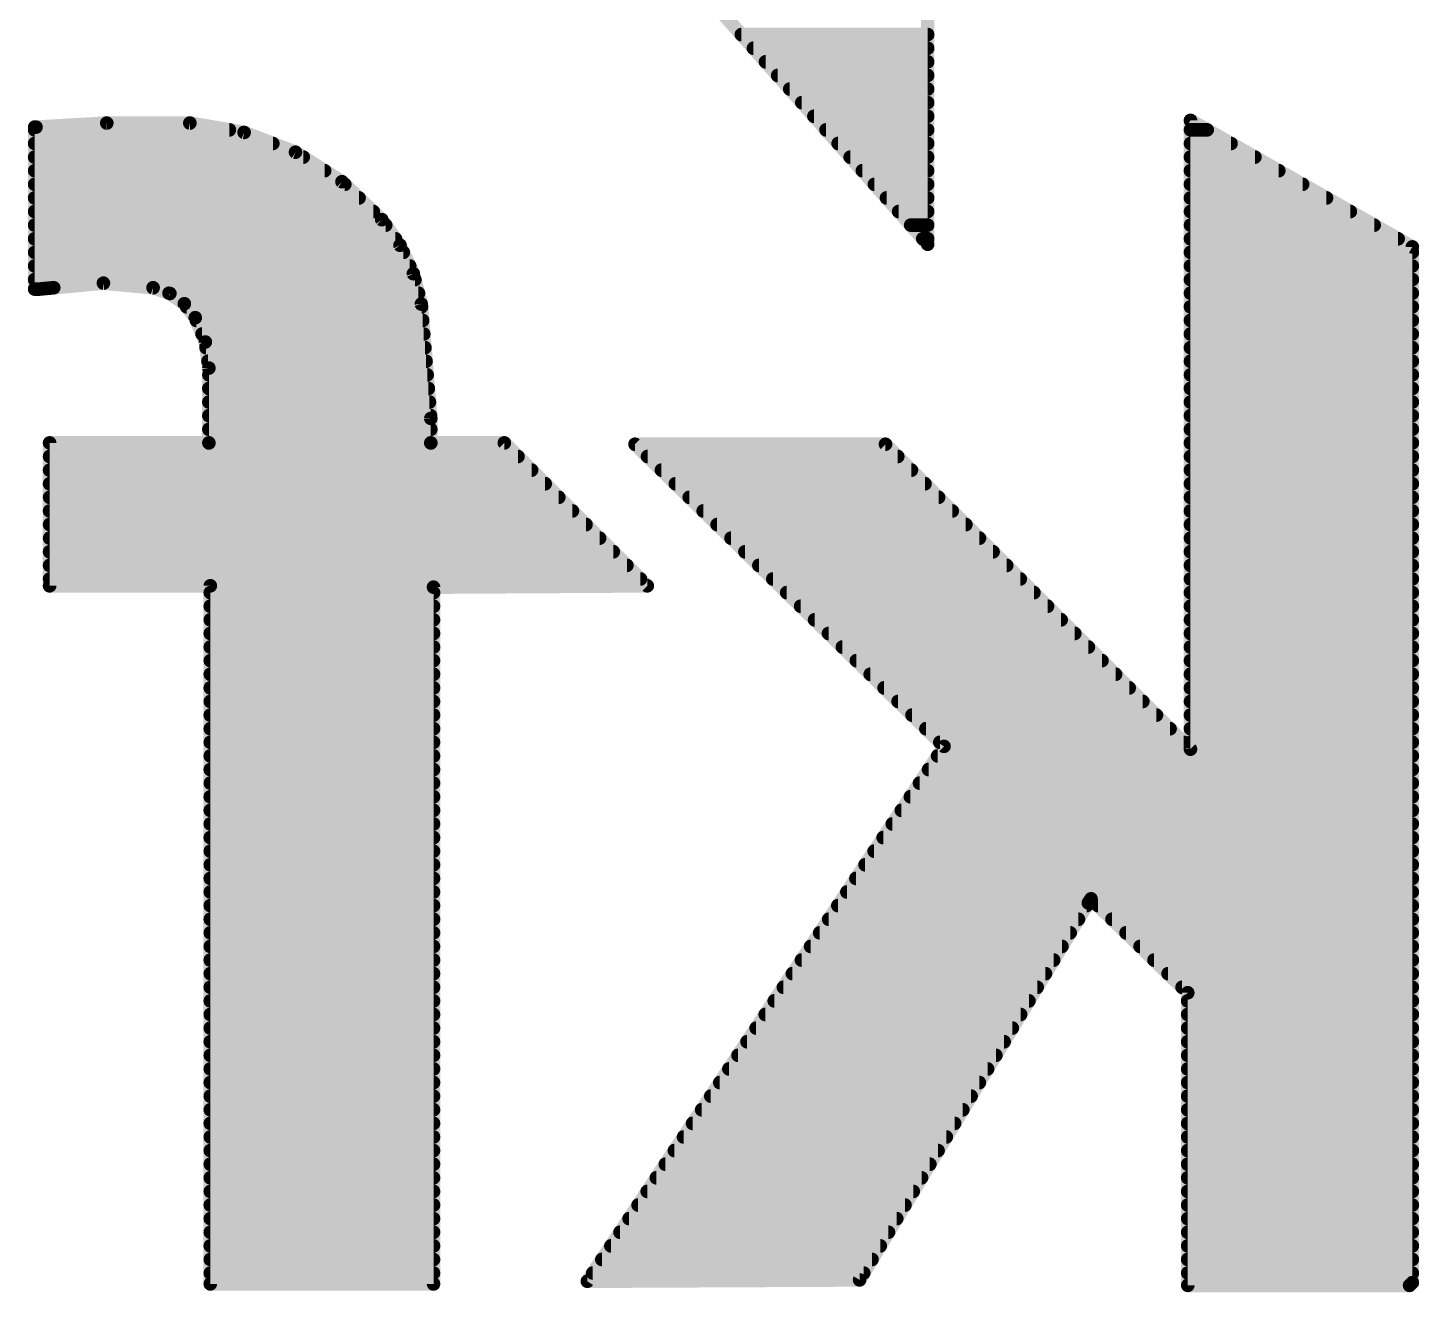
# Model space of a CAD drawing. Extents: x -2.6 to 78.8, y -16.5 to 68.7.
# Drawn here: x 38.354 to 40.95, y 23.917 to 26.276 of the extents above; entities that cross this region are included whole.
import ezdxf

# ---------------------------------------------------------------- set-up
doc = ezdxf.new("R2010")
doc.units = 0
doc.layers.add('22', color=40, linetype='CONTINUOUS')

msp = doc.modelspace()

# ---------------------------------------------------------------- linework, layer by layer
at = {"layer": '22', "const_width": 0.0254}
for points in [[(40.0329, 27.3888), (40.0329, 25.8724)], [(40.0329, 25.8724), (39.5453, 26.4211)], [(39.6853, 26.2636), (40.0329, 26.2636)], [(39.7078, 26.2382), (40.0329, 26.2382)], [(39.7304, 26.2128), (40.0329, 26.2128)], [(39.753, 26.1874), (40.0329, 26.1874)], [(39.7756, 26.162), (40.0329, 26.162)], [(39.7981, 26.1366), (40.0329, 26.1366)], [(39.8207, 26.1112), (40.0329, 26.1112)], [(40.9372, 25.8674), (40.5232, 26.1036)], [(40.5232, 26.1036), (40.5232, 24.9301)], [(38.3692, 26.0909), (38.3667, 26.0909)], [(38.3667, 26.0909), (38.3667, 25.7886)], [(38.3667, 26.0858), (38.73, 26.0858)], [(38.5013, 26.0985), (38.3692, 26.0909)], [(38.6563, 26.0985), (38.5013, 26.0985)], [(38.7575, 26.0811), (38.6563, 26.0985)], [(38.8534, 26.0441), (38.7575, 26.0811)], [(39.8433, 26.0858), (40.0329, 26.0858)], [(40.5232, 26.0858), (40.5544, 26.0858)], [(38.3667, 26.0604), (38.8111, 26.0604)], [(39.8658, 26.0604), (40.0329, 26.0604)], [(40.5232, 26.0604), (40.5989, 26.0604)], [(38.3667, 26.035), (38.8678, 26.035)], [(38.9401, 25.9891), (38.8534, 26.0441)], [(39.8884, 26.035), (40.0329, 26.035)], [(40.5232, 26.035), (40.6434, 26.035)], [(38.3667, 26.0096), (38.9078, 26.0096)], [(39.911, 26.0096), (40.0329, 26.0096)], [(40.5232, 26.0096), (40.688, 26.0096)], [(38.3667, 25.9842), (38.9453, 25.9842)], [(39.0144, 25.9182), (38.9401, 25.9891)], [(39.9336, 25.9842), (40.0329, 25.9842)], [(40.5232, 25.9842), (40.7325, 25.9842)], [(38.3667, 25.9588), (38.9719, 25.9588)], [(39.9561, 25.9588), (40.0329, 25.9588)], [(40.5232, 25.9588), (40.777, 25.9588)], [(38.3667, 25.9334), (38.9985, 25.9334)], [(39.9787, 25.9334), (40.0329, 25.9334)], [(40.5232, 25.9334), (40.8215, 25.9334)], [(38.3667, 25.908), (39.0217, 25.908)], [(39.0484, 25.8705), (39.0144, 25.9182)], [(40.0013, 25.908), (40.0329, 25.908)], [(40.5232, 25.908), (40.866, 25.908)], [(38.3667, 25.8826), (39.0398, 25.8826)], [(39.0733, 25.8174), (39.0484, 25.8705)], [(40.0238, 25.8826), (40.0329, 25.8826)], [(40.5232, 25.8826), (40.9106, 25.8826)], [(38.3667, 25.8572), (39.0546, 25.8572)], [(40.5232, 25.8572), (40.9372, 25.8572)], [(40.9372, 23.9344), (40.9372, 25.8674)], [(38.3667, 25.8318), (39.0665, 25.8318)], [(40.5232, 25.8318), (40.9372, 25.8318)], [(38.3667, 25.8064), (39.0761, 25.8064)], [(38.4023, 25.7912), (38.495, 25.7998)], [(38.495, 25.7998), (38.5877, 25.7912)], [(39.0881, 25.7607), (39.0733, 25.8174)], [(40.5232, 25.8064), (40.9372, 25.8064)], [(38.3667, 25.7886), (38.3743, 25.7886)], [(38.3743, 25.7886), (38.4023, 25.7912)], [(38.5877, 25.7912), (38.619, 25.7805)], [(38.6175, 25.781), (39.0828, 25.781)], [(38.619, 25.7805), (38.646, 25.7613)], [(40.5232, 25.781), (40.9372, 25.781)], [(38.646, 25.7613), (38.6664, 25.7353)], [(38.6505, 25.7556), (39.0885, 25.7556)], [(39.1058, 25.5473), (39.0881, 25.7607)], [(40.5232, 25.7556), (40.9372, 25.7556)], [(38.6664, 25.7353), (38.6852, 25.6899)], [(38.6685, 25.7302), (39.0906, 25.7302)], [(40.5232, 25.7302), (40.9372, 25.7302)], [(38.679, 25.7048), (39.0927, 25.7048)], [(38.6852, 25.6899), (38.6918, 25.6413)], [(40.5232, 25.7048), (40.9372, 25.7048)], [(38.6866, 25.6794), (39.0948, 25.6794)], [(40.5232, 25.6794), (40.9372, 25.6794)], [(38.6901, 25.654), (39.0969, 25.654)], [(38.6918, 25.6413), (38.6918, 25.5016)], [(40.5232, 25.654), (40.9372, 25.654)], [(38.6918, 25.6286), (39.0991, 25.6286)], [(40.5232, 25.6286), (40.9372, 25.6286)], [(38.6918, 25.6032), (39.1012, 25.6032)], [(40.5232, 25.6032), (40.9372, 25.6032)], [(38.6918, 25.5778), (39.1033, 25.5778)], [(40.5232, 25.5778), (40.9372, 25.5778)], [(38.6918, 25.5524), (39.1054, 25.5524)], [(39.1058, 25.5016), (39.1058, 25.5473)], [(40.5232, 25.5524), (40.9372, 25.5524)], [(38.6918, 25.527), (39.1058, 25.527)], [(40.5232, 25.527), (40.9372, 25.527)], [(38.6918, 25.5016), (38.3946, 25.5016)], [(38.3946, 25.5016), (38.3946, 25.2349)], [(38.6918, 25.5016), (39.1058, 25.5016)], [(39.243, 25.5016), (39.1058, 25.5016)], [(39.5097, 25.2349), (39.243, 25.5016)], [(39.9542, 25.4991), (39.4868, 25.4991)], [(39.4868, 25.4991), (40.0634, 24.9352)], [(40.5232, 24.9301), (39.9542, 25.4991)], [(40.5232, 25.5016), (40.9372, 25.5016)], [(38.3946, 25.4762), (39.2684, 25.4762)], [(39.5102, 25.4762), (39.9771, 25.4762)], [(40.5232, 25.4762), (40.9372, 25.4762)], [(38.3946, 25.4508), (39.2938, 25.4508)], [(39.5362, 25.4508), (40.0025, 25.4508)], [(40.5232, 25.4508), (40.9372, 25.4508)], [(38.3946, 25.4254), (39.3192, 25.4254)], [(39.5622, 25.4254), (40.0279, 25.4254)], [(40.5232, 25.4254), (40.9372, 25.4254)], [(38.3946, 25.4), (39.3446, 25.4)], [(39.5881, 25.4), (40.0533, 25.4)], [(40.5232, 25.4), (40.9372, 25.4)], [(38.3946, 25.3746), (39.37, 25.3746)], [(39.6141, 25.3746), (40.0787, 25.3746)], [(40.5232, 25.3746), (40.9372, 25.3746)], [(38.3946, 25.3492), (39.3954, 25.3492)], [(39.6401, 25.3492), (40.1041, 25.3492)], [(40.5232, 25.3492), (40.9372, 25.3492)], [(38.3946, 25.3238), (39.4208, 25.3238)], [(38.3946, 25.2984), (39.4462, 25.2984)], [(39.666, 25.3238), (40.1295, 25.3238)], [(39.692, 25.2984), (40.1549, 25.2984)], [(40.5232, 25.3238), (40.9372, 25.3238)], [(40.5232, 25.2984), (40.9372, 25.2984)], [(38.3946, 25.273), (39.4716, 25.273)], [(39.718, 25.273), (40.1803, 25.273)], [(40.5232, 25.273), (40.9372, 25.273)], [(38.3946, 25.2476), (39.497, 25.2476)], [(39.744, 25.2476), (40.2057, 25.2476)], [(40.5232, 25.2476), (40.9372, 25.2476)], [(38.3946, 25.2349), (38.6944, 25.2349)], [(38.6944, 25.2349), (38.6944, 23.9319)], [(38.6944, 25.2222), (39.1109, 25.2222)], [(39.1109, 25.2324), (39.5097, 25.2349)], [(39.1109, 23.9319), (39.1109, 25.2324)], [(39.7699, 25.2222), (40.2311, 25.2222)], [(40.5232, 25.2222), (40.9372, 25.2222)], [(38.6944, 25.1968), (39.1109, 25.1968)], [(39.7959, 25.1968), (40.2565, 25.1968)], [(40.5232, 25.1968), (40.9372, 25.1968)], [(38.6944, 25.1714), (39.1109, 25.1714)], [(39.8219, 25.1714), (40.2819, 25.1714)], [(40.5232, 25.1714), (40.9372, 25.1714)], [(38.6944, 25.146), (39.1109, 25.146)], [(39.8479, 25.146), (40.3073, 25.146)], [(40.5232, 25.146), (40.9372, 25.146)], [(38.6944, 25.1206), (39.1109, 25.1206)], [(39.8738, 25.1206), (40.3327, 25.1206)], [(40.5232, 25.1206), (40.9372, 25.1206)], [(38.6944, 25.0952), (39.1109, 25.0952)], [(39.8998, 25.0952), (40.3581, 25.0952)], [(40.5232, 25.0952), (40.9372, 25.0952)], [(38.6944, 25.0698), (39.1109, 25.0698)], [(39.9258, 25.0698), (40.3835, 25.0698)], [(40.5232, 25.0698), (40.9372, 25.0698)], [(38.6944, 25.0444), (39.1109, 25.0444)], [(39.9517, 25.0444), (40.4089, 25.0444)], [(40.5232, 25.0444), (40.9372, 25.0444)], [(38.6944, 25.019), (39.1109, 25.019)], [(39.9777, 25.019), (40.4343, 25.019)], [(40.5232, 25.019), (40.9372, 25.019)], [(38.6944, 24.9936), (39.1109, 24.9936)], [(40.0037, 24.9936), (40.4597, 24.9936)], [(40.5232, 24.9936), (40.9372, 24.9936)], [(38.6944, 24.9682), (39.1109, 24.9682)], [(40.0297, 24.9682), (40.4851, 24.9682)], [(40.5232, 24.9682), (40.9372, 24.9682)], [(38.6944, 24.9428), (39.1109, 24.9428)], [(40.0634, 24.9352), (39.3979, 23.937)], [(40.0556, 24.9428), (40.5105, 24.9428)], [(40.5232, 24.9428), (40.9372, 24.9428)], [(38.6944, 24.9174), (39.1109, 24.9174)], [(40.0515, 24.9174), (40.9372, 24.9174)], [(38.6944, 24.892), (39.1109, 24.892)], [(40.0346, 24.892), (40.9372, 24.892)], [(38.6944, 24.8666), (39.1109, 24.8666)], [(40.0177, 24.8666), (40.9372, 24.8666)], [(38.6944, 24.8412), (39.1109, 24.8412)], [(40.0007, 24.8412), (40.9372, 24.8412)], [(38.6944, 24.8158), (39.1109, 24.8158)], [(39.9838, 24.8158), (40.9372, 24.8158)], [(38.6944, 24.7904), (39.1109, 24.7904)], [(39.9669, 24.7904), (40.9372, 24.7904)], [(38.6944, 24.765), (39.1109, 24.765)], [(39.9499, 24.765), (40.9372, 24.765)], [(38.6944, 24.7396), (39.1109, 24.7396)], [(39.933, 24.7396), (40.9372, 24.7396)], [(38.6944, 24.7142), (39.1109, 24.7142)], [(39.9161, 24.7142), (40.9372, 24.7142)], [(38.6944, 24.6888), (39.1109, 24.6888)], [(39.8991, 24.6888), (40.9372, 24.6888)], [(38.6944, 24.6634), (39.1109, 24.6634)], [(39.8822, 24.6634), (40.9372, 24.6634)], [(40.3327, 24.6431), (40.3377, 24.6507)], [(40.3377, 24.6507), (40.5181, 24.4754)], [(38.6944, 24.638), (39.1109, 24.638)], [(39.8653, 24.638), (40.3296, 24.638)], [(39.9059, 23.9395), (40.3327, 24.6431)], [(40.3508, 24.638), (40.9372, 24.638)], [(38.6944, 24.6126), (39.1109, 24.6126)], [(39.8483, 24.6126), (40.3142, 24.6126)], [(40.3769, 24.6126), (40.9372, 24.6126)], [(38.6944, 24.5872), (39.1109, 24.5872)], [(39.8314, 24.5872), (40.2988, 24.5872)], [(40.403, 24.5872), (40.9372, 24.5872)], [(38.6944, 24.5618), (39.1109, 24.5618)], [(39.8145, 24.5618), (40.2834, 24.5618)], [(40.4292, 24.5618), (40.9372, 24.5618)], [(38.6944, 24.5364), (39.1109, 24.5364)], [(39.7975, 24.5364), (40.268, 24.5364)], [(40.4553, 24.5364), (40.9372, 24.5364)], [(38.6944, 24.511), (39.1109, 24.511)], [(39.7806, 24.511), (40.2526, 24.511)], [(40.4815, 24.511), (40.9372, 24.511)], [(38.6944, 24.4856), (39.1109, 24.4856)], [(39.7637, 24.4856), (40.2372, 24.4856)], [(40.5076, 24.4856), (40.9372, 24.4856)], [(40.5181, 24.4754), (40.5181, 23.9293)], [(38.6944, 24.4602), (39.1109, 24.4602)], [(39.7467, 24.4602), (40.2218, 24.4602)], [(40.5181, 24.4602), (40.9372, 24.4602)], [(38.6944, 24.4348), (39.1109, 24.4348)], [(39.7298, 24.4348), (40.2063, 24.4348)], [(40.5181, 24.4348), (40.9372, 24.4348)], [(38.6944, 24.4094), (39.1109, 24.4094)], [(39.7129, 24.4094), (40.1909, 24.4094)], [(40.5181, 24.4094), (40.9372, 24.4094)], [(38.6944, 24.384), (39.1109, 24.384)], [(39.6959, 24.384), (40.1755, 24.384)], [(40.5181, 24.384), (40.9372, 24.384)], [(38.6944, 24.3586), (39.1109, 24.3586)], [(39.679, 24.3586), (40.1601, 24.3586)], [(40.5181, 24.3586), (40.9372, 24.3586)], [(38.6944, 24.3332), (39.1109, 24.3332)], [(39.662, 24.3332), (40.1447, 24.3332)], [(40.5181, 24.3332), (40.9372, 24.3332)], [(38.6944, 24.3078), (39.1109, 24.3078)], [(39.6451, 24.3078), (40.1293, 24.3078)], [(40.5181, 24.3078), (40.9372, 24.3078)], [(38.6944, 24.2824), (39.1109, 24.2824)], [(39.6282, 24.2824), (40.1139, 24.2824)], [(40.5181, 24.2824), (40.9372, 24.2824)], [(38.6944, 24.257), (39.1109, 24.257)], [(39.6112, 24.257), (40.0985, 24.257)], [(40.5181, 24.257), (40.9372, 24.257)], [(38.6944, 24.2316), (39.1109, 24.2316)], [(39.5943, 24.2316), (40.0831, 24.2316)], [(40.5181, 24.2316), (40.9372, 24.2316)], [(38.6944, 24.2062), (39.1109, 24.2062)], [(39.5774, 24.2062), (40.0677, 24.2062)], [(40.5181, 24.2062), (40.9372, 24.2062)], [(38.6944, 24.1808), (39.1109, 24.1808)], [(39.5604, 24.1808), (40.0523, 24.1808)], [(40.5181, 24.1808), (40.9372, 24.1808)], [(38.6944, 24.1554), (39.1109, 24.1554)], [(39.5435, 24.1554), (40.0369, 24.1554)], [(40.5181, 24.1554), (40.9372, 24.1554)], [(38.6944, 24.13), (39.1109, 24.13)], [(38.6944, 24.1046), (39.1109, 24.1046)], [(39.5096, 24.1046), (40.006, 24.1046)], [(39.5266, 24.13), (40.0215, 24.13)], [(40.5181, 24.13), (40.9372, 24.13)], [(40.5181, 24.1046), (40.9372, 24.1046)], [(38.6944, 24.0792), (39.1109, 24.0792)], [(39.4927, 24.0792), (39.9906, 24.0792)], [(40.5181, 24.0792), (40.9372, 24.0792)], [(38.6944, 24.0538), (39.1109, 24.0538)], [(39.4758, 24.0538), (39.9752, 24.0538)], [(40.5181, 24.0538), (40.9372, 24.0538)], [(38.6944, 24.0284), (39.1109, 24.0284)], [(39.4588, 24.0284), (39.9598, 24.0284)], [(40.5181, 24.0284), (40.9372, 24.0284)], [(38.6944, 24.003), (39.1109, 24.003)], [(39.4419, 24.003), (39.9444, 24.003)], [(40.5181, 24.003), (40.9372, 24.003)], [(38.6944, 23.9776), (39.1109, 23.9776)], [(39.425, 23.9776), (39.929, 23.9776)], [(40.5181, 23.9776), (40.9372, 23.9776)], [(38.6944, 23.9522), (39.1109, 23.9522)], [(39.408, 23.9522), (39.9136, 23.9522)], [(40.5181, 23.9522), (40.9372, 23.9522)], [(38.6944, 23.9319), (39.1109, 23.9319)], [(39.3979, 23.937), (39.9059, 23.9395)], [(40.5181, 23.9293), (40.9321, 23.9293)], [(40.9321, 23.9293), (40.9372, 23.9344)]]:
    msp.add_lwpolyline(points, dxfattribs=at)
at = {"layer": '22', "const_width": 0.0127}
for points in [[(39.6853, 26.27, 1), (39.6853, 26.2572)], [(40.0329, 26.2572, 1), (40.0329, 26.27)], [(39.7078, 26.2446, 1), (39.7078, 26.2319)], [(40.0329, 26.2319, 1), (40.0329, 26.2446)], [(39.7304, 26.2192, 1), (39.7304, 26.2065)], [(40.0329, 26.2065, 1), (40.0329, 26.2192)], [(39.753, 26.1938, 1), (39.753, 26.181)], [(40.0329, 26.181, 1), (40.0329, 26.1938)], [(39.7756, 26.1684, 1), (39.7756, 26.1557)], [(40.0329, 26.1557, 1), (40.0329, 26.1684)], [(39.7981, 26.143, 1), (39.7981, 26.1303)], [(40.0329, 26.1303, 1), (40.0329, 26.143)], [(39.8207, 26.1176, 1), (39.8207, 26.1048)], [(40.0329, 26.1048, 1), (40.0329, 26.1176)], [(40.5263, 26.1091, 1), (40.5201, 26.0981)], [(40.5296, 26.1036, 1), (40.5169, 26.1036)], [(38.3667, 26.0973, 1), (38.3667, 26.0846)], [(38.3667, 26.0922, 1), (38.3667, 26.0795)], [(38.373, 26.0909, 1), (38.3604, 26.0909)], [(38.3688, 26.0972, 1), (38.3696, 26.0846)], [(38.3692, 26.0846, 1), (38.3692, 26.0973)], [(38.5013, 26.1049, 1), (38.5013, 26.0922)], [(38.5017, 26.0922, 1), (38.5009, 26.1048)], [(38.6574, 26.1048, 1), (38.6552, 26.0922)], [(38.6563, 26.0922, 1), (38.6563, 26.1049)], [(38.73, 26.0795, 1), (38.73, 26.0922)], [(38.7598, 26.087, 1), (38.7552, 26.0751)], [(38.7564, 26.0748, 1), (38.7586, 26.0873)], [(39.8433, 26.0922, 1), (39.8433, 26.0795)], [(40.0329, 26.0795, 1), (40.0329, 26.0922)], [(40.5232, 26.0922, 1), (40.5232, 26.0795)], [(40.5544, 26.0795, 1), (40.5544, 26.0922)], [(38.3667, 26.0668, 1), (38.3667, 26.0541)], [(38.8111, 26.0541, 1), (38.8111, 26.0668)], [(39.8658, 26.0668, 1), (39.8658, 26.0541)], [(40.0329, 26.0541, 1), (40.0329, 26.0668)], [(40.5232, 26.0668, 1), (40.5232, 26.0541)], [(40.5989, 26.0541, 1), (40.5989, 26.0668)], [(38.3667, 26.0414, 1), (38.3667, 26.0286)], [(38.8568, 26.0495, 1), (38.85, 26.0388)], [(38.8511, 26.0382, 1), (38.8556, 26.0501)], [(38.8678, 26.0286, 1), (38.8678, 26.0414)], [(39.8884, 26.0414, 1), (39.8884, 26.0286)], [(40.0329, 26.0286, 1), (40.0329, 26.0414)], [(40.5232, 26.0414, 1), (40.5232, 26.0286)], [(40.6434, 26.0286, 1), (40.6434, 26.0414)], [(38.3667, 26.016, 1), (38.3667, 26.0033)], [(38.9078, 26.0033, 1), (38.9078, 26.016)], [(39.911, 26.016, 1), (39.911, 26.0033)], [(40.0329, 26.0033, 1), (40.0329, 26.016)], [(40.5232, 26.016, 1), (40.5232, 26.0033)], [(40.688, 26.0033, 1), (40.688, 26.016)], [(38.3667, 25.9906, 1), (38.3667, 25.9779)], [(38.9445, 25.9937, 1), (38.9357, 25.9845)], [(38.9367, 25.9838, 1), (38.9435, 25.9945)], [(38.9453, 25.9779, 1), (38.9453, 25.9906)], [(39.9336, 25.9906, 1), (39.9336, 25.9779)], [(40.0329, 25.9779, 1), (40.0329, 25.9906)], [(40.5232, 25.9906, 1), (40.5232, 25.9779)], [(40.7325, 25.9779, 1), (40.7325, 25.9906)], [(38.3667, 25.9652, 1), (38.3667, 25.9524)], [(38.9719, 25.9524, 1), (38.9719, 25.9652)], [(39.9561, 25.9652, 1), (39.9561, 25.9524)], [(40.0329, 25.9524, 1), (40.0329, 25.9652)], [(40.5232, 25.9652, 1), (40.5232, 25.9524)], [(40.777, 25.9524, 1), (40.777, 25.9652)], [(38.3667, 25.9398, 1), (38.3667, 25.9271)], [(38.9985, 25.9271, 1), (38.9985, 25.9398)], [(39.9787, 25.9398, 1), (39.9787, 25.9271)], [(40.0329, 25.9271, 1), (40.0329, 25.9398)], [(40.5232, 25.9398, 1), (40.5232, 25.9271)], [(40.8215, 25.9271, 1), (40.8215, 25.9398)], [(38.3667, 25.9144, 1), (38.3667, 25.9017)], [(39.0196, 25.9219, 1), (39.0092, 25.9145)], [(39.01, 25.9136, 1), (39.0188, 25.9228)], [(39.0217, 25.9017, 1), (39.0217, 25.9144)], [(40.0013, 25.9144, 1), (40.0013, 25.9017)], [(40.0329, 25.9017, 1), (40.0329, 25.9144)], [(40.5232, 25.9144, 1), (40.5232, 25.9017)], [(40.866, 25.9017, 1), (40.866, 25.9144)], [(38.3667, 25.889, 1), (38.3667, 25.8762)], [(39.0398, 25.8762, 1), (39.0398, 25.889)], [(39.0542, 25.8732, 1), (39.0427, 25.8678)], [(40.0238, 25.889, 1), (40.0238, 25.8762)], [(40.0282, 25.8682, 1), (40.0376, 25.8766)], [(40.0329, 25.8762, 1), (40.0329, 25.889)], [(40.5232, 25.889, 1), (40.5232, 25.8762)], [(40.9106, 25.8762, 1), (40.9106, 25.889)], [(38.3667, 25.8636, 1), (38.3667, 25.8509)], [(39.0432, 25.8668, 1), (39.0536, 25.8742)], [(39.0546, 25.8509, 1), (39.0546, 25.8636)], [(40.0266, 25.8724, 1), (40.0393, 25.8724)], [(40.5232, 25.8636, 1), (40.5232, 25.8509)], [(40.9436, 25.8674, 1), (40.9309, 25.8674)], [(40.9341, 25.8619, 1), (40.9403, 25.8729)], [(40.9372, 25.8509, 1), (40.9372, 25.8636)], [(38.3667, 25.8382, 1), (38.3667, 25.8255)], [(39.0665, 25.8255, 1), (39.0665, 25.8382)], [(40.5232, 25.8382, 1), (40.5232, 25.8255)], [(40.9372, 25.8255, 1), (40.9372, 25.8382)], [(38.3667, 25.8128, 1), (38.3667, 25.8)], [(38.4956, 25.8061, 1), (38.4944, 25.7935)], [(38.4956, 25.7935, 1), (38.4944, 25.8061)], [(39.0794, 25.819, 1), (39.0671, 25.8158)], [(39.0675, 25.8147, 1), (39.079, 25.8201)], [(39.0761, 25.8, 1), (39.0761, 25.8128)], [(40.5232, 25.8128, 1), (40.5232, 25.8)], [(40.9372, 25.8, 1), (40.9372, 25.8128)], [(38.3667, 25.795, 1), (38.3667, 25.7823)], [(38.3604, 25.7886, 1), (38.373, 25.7886)], [(38.3737, 25.7949, 1), (38.3749, 25.7823)], [(38.3743, 25.7823, 1), (38.3743, 25.795)], [(38.4017, 25.7975, 1), (38.4029, 25.7849)], [(38.4029, 25.7849, 1), (38.4017, 25.7975)], [(38.5898, 25.7972, 1), (38.5856, 25.7852)], [(38.5871, 25.7849, 1), (38.5883, 25.7975)], [(38.6175, 25.7874, 1), (38.6175, 25.7747)], [(38.6227, 25.7857, 1), (38.6153, 25.7753)], [(38.617, 25.7745, 1), (38.6211, 25.7865)], [(39.0828, 25.7747, 1), (39.0828, 25.7874)], [(40.5232, 25.7874, 1), (40.5232, 25.7747)], [(40.9372, 25.7747, 1), (40.9372, 25.7874)], [(38.651, 25.7653, 1), (38.641, 25.7574)], [(38.6423, 25.7562, 1), (38.6497, 25.7665)], [(38.6505, 25.762, 1), (38.6505, 25.7492)], [(39.0944, 25.7612, 1), (39.0818, 25.7602)], [(39.082, 25.7591, 1), (39.0942, 25.7623)], [(39.0885, 25.7492, 1), (39.0885, 25.762)], [(40.5232, 25.762, 1), (40.5232, 25.7492)], [(40.9372, 25.7492, 1), (40.9372, 25.762)], [(38.6723, 25.7377, 1), (38.6605, 25.7329)], [(38.6614, 25.7314, 1), (38.6714, 25.7392)], [(38.6685, 25.7366, 1), (38.6685, 25.7238)], [(39.0906, 25.7238, 1), (39.0906, 25.7366)], [(40.5232, 25.7366, 1), (40.5232, 25.7238)], [(40.9372, 25.7238, 1), (40.9372, 25.7366)], [(38.679, 25.7112, 1), (38.679, 25.6985)], [(38.6915, 25.6908, 1), (38.6789, 25.6891)], [(39.0927, 25.6985, 1), (39.0927, 25.7112)], [(40.5232, 25.7112, 1), (40.5232, 25.6985)], [(40.9372, 25.6985, 1), (40.9372, 25.7112)], [(38.6793, 25.6875, 1), (38.691, 25.6924)], [(38.6866, 25.6858, 1), (38.6866, 25.673)], [(39.0948, 25.673, 1), (39.0948, 25.6858)], [(40.5232, 25.6858, 1), (40.5232, 25.673)], [(40.9372, 25.673, 1), (40.9372, 25.6858)], [(38.6901, 25.6604, 1), (38.6901, 25.6476)], [(38.6981, 25.6413, 1), (38.6855, 25.6413)], [(38.6855, 25.6404, 1), (38.6981, 25.6422)], [(39.0969, 25.6476, 1), (39.0969, 25.6604)], [(40.5232, 25.6604, 1), (40.5232, 25.6476)], [(40.9372, 25.6476, 1), (40.9372, 25.6604)], [(38.6918, 25.635, 1), (38.6918, 25.6223)], [(39.0991, 25.6223, 1), (39.0991, 25.635)], [(40.5232, 25.635, 1), (40.5232, 25.6223)], [(40.9372, 25.6223, 1), (40.9372, 25.635)], [(38.6918, 25.6096, 1), (38.6918, 25.5968)], [(39.1012, 25.5968, 1), (39.1012, 25.6096)], [(40.5232, 25.6096, 1), (40.5232, 25.5968)], [(40.9372, 25.5968, 1), (40.9372, 25.6096)], [(38.6918, 25.5842, 1), (38.6918, 25.5714)], [(39.1033, 25.5714, 1), (39.1033, 25.5842)], [(40.5232, 25.5842, 1), (40.5232, 25.5714)], [(40.9372, 25.5714, 1), (40.9372, 25.5842)], [(38.6918, 25.5588, 1), (38.6918, 25.5461)], [(39.1121, 25.5473, 1), (39.0995, 25.5473)], [(39.0995, 25.5468, 1), (39.1121, 25.5478)], [(39.1054, 25.5461, 1), (39.1054, 25.5588)], [(40.5232, 25.5588, 1), (40.5232, 25.5461)], [(40.9372, 25.5461, 1), (40.9372, 25.5588)], [(38.6918, 25.5334, 1), (38.6918, 25.5206)], [(39.1058, 25.5206, 1), (39.1058, 25.5334)], [(40.5232, 25.5334, 1), (40.5232, 25.5206)], [(40.9372, 25.5206, 1), (40.9372, 25.5334)], [(38.3946, 25.508, 1), (38.3946, 25.4952)], [(38.401, 25.5016, 1), (38.3883, 25.5016)], [(38.6918, 25.508, 1), (38.6918, 25.4952)], [(38.6855, 25.5016, 1), (38.6981, 25.5016)], [(38.6918, 25.4952, 1), (38.6918, 25.508)], [(39.1058, 25.508, 1), (39.1058, 25.4952)], [(39.0995, 25.5016, 1), (39.1121, 25.5016)], [(39.1058, 25.4952, 1), (39.1058, 25.508)], [(39.2475, 25.5061, 1), (39.2385, 25.4971)], [(39.243, 25.4952, 1), (39.243, 25.508)], [(39.4868, 25.5055, 1), (39.4868, 25.4928)], [(39.4912, 25.5036, 1), (39.4824, 25.4946)], [(39.9587, 25.5036, 1), (39.9497, 25.4946)], [(39.9542, 25.4928, 1), (39.9542, 25.5055)], [(40.5232, 25.508, 1), (40.5232, 25.4952)], [(40.9372, 25.4952, 1), (40.9372, 25.508)], [(38.3946, 25.4826, 1), (38.3946, 25.4699)], [(39.2684, 25.4699, 1), (39.2684, 25.4826)], [(39.5102, 25.4826, 1), (39.5102, 25.4699)], [(39.9771, 25.4699, 1), (39.9771, 25.4826)], [(40.5232, 25.4826, 1), (40.5232, 25.4699)], [(40.9372, 25.4699, 1), (40.9372, 25.4826)], [(38.3946, 25.4572, 1), (38.3946, 25.4444)], [(39.2938, 25.4444, 1), (39.2938, 25.4572)], [(39.5362, 25.4572, 1), (39.5362, 25.4444)], [(40.0025, 25.4444, 1), (40.0025, 25.4572)], [(40.5232, 25.4572, 1), (40.5232, 25.4444)], [(40.9372, 25.4444, 1), (40.9372, 25.4572)], [(38.3946, 25.4318, 1), (38.3946, 25.419)], [(39.3192, 25.419, 1), (39.3192, 25.4318)], [(39.5622, 25.4318, 1), (39.5622, 25.419)], [(40.0279, 25.419, 1), (40.0279, 25.4318)], [(40.5232, 25.4318, 1), (40.5232, 25.419)], [(40.9372, 25.419, 1), (40.9372, 25.4318)], [(38.3946, 25.4064, 1), (38.3946, 25.3937)], [(39.3446, 25.3937, 1), (39.3446, 25.4064)], [(39.5881, 25.4064, 1), (39.5881, 25.3937)], [(40.0533, 25.3937, 1), (40.0533, 25.4064)], [(40.5232, 25.4064, 1), (40.5232, 25.3937)], [(40.9372, 25.3937, 1), (40.9372, 25.4064)], [(38.3946, 25.381, 1), (38.3946, 25.3682)], [(39.37, 25.3682, 1), (39.37, 25.381)], [(39.6141, 25.381, 1), (39.6141, 25.3682)], [(40.0787, 25.3682, 1), (40.0787, 25.381)], [(40.5232, 25.381, 1), (40.5232, 25.3682)], [(40.9372, 25.3682, 1), (40.9372, 25.381)], [(38.3946, 25.3556, 1), (38.3946, 25.3428)], [(39.3954, 25.3428, 1), (39.3954, 25.3556)], [(39.6401, 25.3556, 1), (39.6401, 25.3428)], [(40.1041, 25.3428, 1), (40.1041, 25.3556)], [(40.5232, 25.3556, 1), (40.5232, 25.3428)], [(40.9372, 25.3428, 1), (40.9372, 25.3556)], [(38.3946, 25.3302, 1), (38.3946, 25.3175)], [(38.3946, 25.3048, 1), (38.3946, 25.292)], [(39.4208, 25.3175, 1), (39.4208, 25.3302)], [(39.4462, 25.292, 1), (39.4462, 25.3048)], [(39.666, 25.3302, 1), (39.666, 25.3175)], [(39.692, 25.3048, 1), (39.692, 25.292)], [(40.1295, 25.3175, 1), (40.1295, 25.3302)], [(40.1549, 25.292, 1), (40.1549, 25.3048)], [(40.5232, 25.3302, 1), (40.5232, 25.3175)], [(40.5232, 25.3048, 1), (40.5232, 25.292)], [(40.9372, 25.3175, 1), (40.9372, 25.3302)], [(40.9372, 25.292, 1), (40.9372, 25.3048)], [(38.3946, 25.2794, 1), (38.3946, 25.2666)], [(39.4716, 25.2666, 1), (39.4716, 25.2794)], [(39.718, 25.2794, 1), (39.718, 25.2666)], [(40.1803, 25.2666, 1), (40.1803, 25.2794)], [(40.5232, 25.2794, 1), (40.5232, 25.2666)], [(40.9372, 25.2666, 1), (40.9372, 25.2794)], [(38.3946, 25.254, 1), (38.3946, 25.2413)], [(39.497, 25.2413, 1), (39.497, 25.254)], [(39.744, 25.254, 1), (39.744, 25.2413)], [(40.2057, 25.2413, 1), (40.2057, 25.254)], [(40.5232, 25.254, 1), (40.5232, 25.2413)], [(40.9372, 25.2413, 1), (40.9372, 25.254)], [(38.3946, 25.2413, 1), (38.3946, 25.2285)], [(38.3883, 25.2349, 1), (38.401, 25.2349)], [(38.6944, 25.2286, 1), (38.6944, 25.2158)], [(38.7007, 25.2349, 1), (38.6881, 25.2349)], [(38.6944, 25.2285, 1), (38.6944, 25.2413)], [(39.1109, 25.2387, 1), (39.1109, 25.2261)], [(39.1172, 25.2324, 1), (39.1046, 25.2324)], [(39.1109, 25.2158, 1), (39.1109, 25.2286)], [(39.5052, 25.2304, 1), (39.5142, 25.2394)], [(39.5097, 25.2286, 1), (39.5097, 25.2412)], [(39.7699, 25.2286, 1), (39.7699, 25.2158)], [(40.2311, 25.2158, 1), (40.2311, 25.2286)], [(40.5232, 25.2286, 1), (40.5232, 25.2158)], [(40.9372, 25.2158, 1), (40.9372, 25.2286)], [(38.6944, 25.2032, 1), (38.6944, 25.1904)], [(39.1109, 25.1904, 1), (39.1109, 25.2032)], [(39.7959, 25.2032, 1), (39.7959, 25.1904)], [(40.2565, 25.1904, 1), (40.2565, 25.2032)], [(40.5232, 25.2032, 1), (40.5232, 25.1904)], [(40.9372, 25.1904, 1), (40.9372, 25.2032)], [(38.6944, 25.1778, 1), (38.6944, 25.1651)], [(39.1109, 25.1651, 1), (39.1109, 25.1778)], [(39.8219, 25.1778, 1), (39.8219, 25.1651)], [(40.2819, 25.1651, 1), (40.2819, 25.1778)], [(40.5232, 25.1778, 1), (40.5232, 25.1651)], [(40.9372, 25.1651, 1), (40.9372, 25.1778)], [(38.6944, 25.1524, 1), (38.6944, 25.1396)], [(39.1109, 25.1396, 1), (39.1109, 25.1524)], [(39.8479, 25.1524, 1), (39.8479, 25.1396)], [(40.3073, 25.1396, 1), (40.3073, 25.1524)], [(40.5232, 25.1524, 1), (40.5232, 25.1396)], [(40.9372, 25.1396, 1), (40.9372, 25.1524)], [(38.6944, 25.127, 1), (38.6944, 25.1142)], [(39.1109, 25.1142, 1), (39.1109, 25.127)], [(39.8738, 25.127, 1), (39.8738, 25.1142)], [(40.3327, 25.1142, 1), (40.3327, 25.127)], [(40.5232, 25.127, 1), (40.5232, 25.1142)], [(40.9372, 25.1142, 1), (40.9372, 25.127)], [(38.6944, 25.1016, 1), (38.6944, 25.0889)], [(39.1109, 25.0889, 1), (39.1109, 25.1016)], [(39.8998, 25.1016, 1), (39.8998, 25.0889)], [(40.3581, 25.0889, 1), (40.3581, 25.1016)], [(40.5232, 25.1016, 1), (40.5232, 25.0889)], [(40.9372, 25.0889, 1), (40.9372, 25.1016)], [(38.6944, 25.0762, 1), (38.6944, 25.0634)], [(39.1109, 25.0634, 1), (39.1109, 25.0762)], [(39.9258, 25.0762, 1), (39.9258, 25.0634)], [(40.3835, 25.0634, 1), (40.3835, 25.0762)], [(40.5232, 25.0762, 1), (40.5232, 25.0634)], [(40.9372, 25.0634, 1), (40.9372, 25.0762)], [(38.6944, 25.0508, 1), (38.6944, 25.038)], [(39.1109, 25.038, 1), (39.1109, 25.0508)], [(39.9517, 25.0508, 1), (39.9517, 25.038)], [(40.4089, 25.038, 1), (40.4089, 25.0508)], [(40.5232, 25.0508, 1), (40.5232, 25.038)], [(40.9372, 25.038, 1), (40.9372, 25.0508)], [(38.6944, 25.0254, 1), (38.6944, 25.0127)], [(39.1109, 25.0127, 1), (39.1109, 25.0254)], [(39.9777, 25.0254, 1), (39.9777, 25.0127)], [(40.4343, 25.0127, 1), (40.4343, 25.0254)], [(40.5232, 25.0254, 1), (40.5232, 25.0127)], [(40.9372, 25.0127, 1), (40.9372, 25.0254)], [(38.6944, 25, 1), (38.6944, 24.9872)], [(39.1109, 24.9872, 1), (39.1109, 25)], [(40.0037, 25, 1), (40.0037, 24.9872)], [(40.4597, 24.9872, 1), (40.4597, 25)], [(40.5232, 25, 1), (40.5232, 24.9872)], [(40.9372, 24.9872, 1), (40.9372, 25)], [(38.6944, 24.9746, 1), (38.6944, 24.9618)], [(39.1109, 24.9618, 1), (39.1109, 24.9746)], [(40.0297, 24.9746, 1), (40.0297, 24.9618)], [(40.4851, 24.9618, 1), (40.4851, 24.9746)], [(40.5232, 24.9746, 1), (40.5232, 24.9618)], [(40.9372, 24.9618, 1), (40.9372, 24.9746)], [(38.6944, 24.9492, 1), (38.6944, 24.9365)], [(39.1109, 24.9365, 1), (39.1109, 24.9492)], [(40.0556, 24.9492, 1), (40.0556, 24.9365)], [(40.0687, 24.9317, 1), (40.0581, 24.9387)], [(40.5105, 24.9365, 1), (40.5105, 24.9492)], [(40.5232, 24.9492, 1), (40.5232, 24.9365)], [(40.9372, 24.9365, 1), (40.9372, 24.9492)], [(38.6944, 24.9238, 1), (38.6944, 24.911)], [(39.1109, 24.911, 1), (39.1109, 24.9238)], [(40.0515, 24.9238, 1), (40.0515, 24.911)], [(40.059, 24.9307, 1), (40.0678, 24.9397)], [(40.5169, 24.9301, 1), (40.5296, 24.9301)], [(40.5187, 24.9256, 1), (40.5277, 24.9346)], [(40.9372, 24.911, 1), (40.9372, 24.9238)], [(38.6944, 24.8984, 1), (38.6944, 24.8856)], [(39.1109, 24.8856, 1), (39.1109, 24.8984)], [(40.0346, 24.8984, 1), (40.0346, 24.8856)], [(40.9372, 24.8856, 1), (40.9372, 24.8984)], [(38.6944, 24.873, 1), (38.6944, 24.8603)], [(39.1109, 24.8603, 1), (39.1109, 24.873)], [(40.0177, 24.873, 1), (40.0177, 24.8603)], [(40.9372, 24.8603, 1), (40.9372, 24.873)], [(38.6944, 24.8476, 1), (38.6944, 24.8348)], [(39.1109, 24.8348, 1), (39.1109, 24.8476)], [(40.0007, 24.8476, 1), (40.0007, 24.8348)], [(40.9372, 24.8348, 1), (40.9372, 24.8476)], [(38.6944, 24.8222, 1), (38.6944, 24.8094)], [(39.1109, 24.8094, 1), (39.1109, 24.8222)], [(39.9838, 24.8222, 1), (39.9838, 24.8094)], [(40.9372, 24.8094, 1), (40.9372, 24.8222)], [(38.6944, 24.7968, 1), (38.6944, 24.7841)], [(39.1109, 24.7841, 1), (39.1109, 24.7968)], [(39.9669, 24.7968, 1), (39.9669, 24.7841)], [(40.9372, 24.7841, 1), (40.9372, 24.7968)], [(38.6944, 24.7714, 1), (38.6944, 24.7586)], [(39.1109, 24.7586, 1), (39.1109, 24.7714)], [(39.9499, 24.7714, 1), (39.9499, 24.7586)], [(40.9372, 24.7586, 1), (40.9372, 24.7714)], [(38.6944, 24.746, 1), (38.6944, 24.7333)], [(39.1109, 24.7333, 1), (39.1109, 24.746)], [(39.933, 24.746, 1), (39.933, 24.7333)], [(40.9372, 24.7333, 1), (40.9372, 24.746)], [(38.6944, 24.7206, 1), (38.6944, 24.7079)], [(39.1109, 24.7079, 1), (39.1109, 24.7206)], [(39.9161, 24.7206, 1), (39.9161, 24.7079)], [(40.9372, 24.7079, 1), (40.9372, 24.7206)], [(38.6944, 24.6952, 1), (38.6944, 24.6824)], [(39.1109, 24.6824, 1), (39.1109, 24.6952)], [(39.8991, 24.6952, 1), (39.8991, 24.6824)], [(40.9372, 24.6824, 1), (40.9372, 24.6952)], [(38.6944, 24.6698, 1), (38.6944, 24.6571)], [(39.1109, 24.6571, 1), (39.1109, 24.6698)], [(39.8822, 24.6698, 1), (39.8822, 24.6571)], [(40.3421, 24.6553, 1), (40.3333, 24.6461)], [(40.343, 24.6472, 1), (40.3324, 24.6542)], [(40.9372, 24.6571, 1), (40.9372, 24.6698)], [(38.6944, 24.6444, 1), (38.6944, 24.6317)], [(39.1109, 24.6317, 1), (39.1109, 24.6444)], [(39.8653, 24.6444, 1), (39.8653, 24.6317)], [(40.3274, 24.6466, 1), (40.338, 24.6396)], [(40.3381, 24.6398, 1), (40.3273, 24.6464)], [(40.3296, 24.6317, 1), (40.3296, 24.6444)], [(40.3508, 24.6444, 1), (40.3508, 24.6317)], [(40.9372, 24.6317, 1), (40.9372, 24.6444)], [(38.6944, 24.619, 1), (38.6944, 24.6062)], [(39.1109, 24.6062, 1), (39.1109, 24.619)], [(39.8483, 24.619, 1), (39.8483, 24.6062)], [(40.3142, 24.6062, 1), (40.3142, 24.619)], [(40.3769, 24.619, 1), (40.3769, 24.6062)], [(40.9372, 24.6062, 1), (40.9372, 24.619)], [(38.6944, 24.5936, 1), (38.6944, 24.5809)], [(39.1109, 24.5809, 1), (39.1109, 24.5936)], [(39.8314, 24.5936, 1), (39.8314, 24.5809)], [(40.2988, 24.5809, 1), (40.2988, 24.5936)], [(40.403, 24.5936, 1), (40.403, 24.5809)], [(40.9372, 24.5809, 1), (40.9372, 24.5936)], [(38.6944, 24.5682, 1), (38.6944, 24.5555)], [(39.1109, 24.5555, 1), (39.1109, 24.5682)], [(39.8145, 24.5682, 1), (39.8145, 24.5555)], [(40.2834, 24.5555, 1), (40.2834, 24.5682)], [(40.4292, 24.5682, 1), (40.4292, 24.5555)], [(40.9372, 24.5555, 1), (40.9372, 24.5682)], [(38.6944, 24.5428, 1), (38.6944, 24.53)], [(39.1109, 24.53, 1), (39.1109, 24.5428)], [(39.7975, 24.5428, 1), (39.7975, 24.53)], [(40.268, 24.53, 1), (40.268, 24.5428)], [(40.4553, 24.5428, 1), (40.4553, 24.53)], [(40.9372, 24.53, 1), (40.9372, 24.5428)], [(38.6944, 24.5174, 1), (38.6944, 24.5047)], [(39.1109, 24.5047, 1), (39.1109, 24.5174)], [(39.7806, 24.5174, 1), (39.7806, 24.5047)], [(40.2526, 24.5047, 1), (40.2526, 24.5174)], [(40.4815, 24.5174, 1), (40.4815, 24.5047)], [(40.9372, 24.5047, 1), (40.9372, 24.5174)], [(38.6944, 24.492, 1), (38.6944, 24.4793)], [(39.1109, 24.4793, 1), (39.1109, 24.492)], [(39.7637, 24.492, 1), (39.7637, 24.4793)], [(40.2372, 24.4793, 1), (40.2372, 24.492)], [(40.5076, 24.492, 1), (40.5076, 24.4793)], [(40.5245, 24.4754, 1), (40.5118, 24.4754)], [(40.5137, 24.4708, 1), (40.5225, 24.48)], [(40.9372, 24.4793, 1), (40.9372, 24.492)], [(38.6944, 24.4666, 1), (38.6944, 24.4538)], [(39.1109, 24.4538, 1), (39.1109, 24.4666)], [(39.7467, 24.4666, 1), (39.7467, 24.4538)], [(40.2218, 24.4538, 1), (40.2218, 24.4666)], [(40.5181, 24.4666, 1), (40.5181, 24.4538)], [(40.9372, 24.4538, 1), (40.9372, 24.4666)], [(38.6944, 24.4412, 1), (38.6944, 24.4285)], [(39.1109, 24.4285, 1), (39.1109, 24.4412)], [(39.7298, 24.4412, 1), (39.7298, 24.4285)], [(40.2063, 24.4285, 1), (40.2063, 24.4412)], [(40.5181, 24.4412, 1), (40.5181, 24.4285)], [(40.9372, 24.4285, 1), (40.9372, 24.4412)], [(38.6944, 24.4158, 1), (38.6944, 24.4031)], [(39.1109, 24.4031, 1), (39.1109, 24.4158)], [(39.7129, 24.4158, 1), (39.7129, 24.4031)], [(40.1909, 24.4031, 1), (40.1909, 24.4158)], [(40.5181, 24.4158, 1), (40.5181, 24.4031)], [(40.9372, 24.4031, 1), (40.9372, 24.4158)], [(38.6944, 24.3904, 1), (38.6944, 24.3776)], [(39.1109, 24.3776, 1), (39.1109, 24.3904)], [(39.6959, 24.3904, 1), (39.6959, 24.3776)], [(40.1755, 24.3776, 1), (40.1755, 24.3904)], [(40.5181, 24.3904, 1), (40.5181, 24.3776)], [(40.9372, 24.3776, 1), (40.9372, 24.3904)], [(38.6944, 24.365, 1), (38.6944, 24.3523)], [(39.1109, 24.3523, 1), (39.1109, 24.365)], [(39.679, 24.365, 1), (39.679, 24.3523)], [(40.1601, 24.3523, 1), (40.1601, 24.365)], [(40.5181, 24.365, 1), (40.5181, 24.3523)], [(40.9372, 24.3523, 1), (40.9372, 24.365)], [(38.6944, 24.3396, 1), (38.6944, 24.3269)], [(39.1109, 24.3269, 1), (39.1109, 24.3396)], [(39.662, 24.3396, 1), (39.662, 24.3269)], [(40.1447, 24.3269, 1), (40.1447, 24.3396)], [(40.5181, 24.3396, 1), (40.5181, 24.3269)], [(40.9372, 24.3269, 1), (40.9372, 24.3396)], [(38.6944, 24.3142, 1), (38.6944, 24.3014)], [(39.1109, 24.3014, 1), (39.1109, 24.3142)], [(39.6451, 24.3142, 1), (39.6451, 24.3014)], [(40.1293, 24.3014, 1), (40.1293, 24.3142)], [(40.5181, 24.3142, 1), (40.5181, 24.3014)], [(40.9372, 24.3014, 1), (40.9372, 24.3142)], [(38.6944, 24.2888, 1), (38.6944, 24.2761)], [(39.1109, 24.2761, 1), (39.1109, 24.2888)], [(39.6282, 24.2888, 1), (39.6282, 24.2761)], [(40.1139, 24.2761, 1), (40.1139, 24.2888)], [(40.5181, 24.2888, 1), (40.5181, 24.2761)], [(40.9372, 24.2761, 1), (40.9372, 24.2888)], [(38.6944, 24.2634, 1), (38.6944, 24.2507)], [(39.1109, 24.2507, 1), (39.1109, 24.2634)], [(39.6112, 24.2634, 1), (39.6112, 24.2507)], [(40.0985, 24.2507, 1), (40.0985, 24.2634)], [(40.5181, 24.2634, 1), (40.5181, 24.2507)], [(40.9372, 24.2507, 1), (40.9372, 24.2634)], [(38.6944, 24.238, 1), (38.6944, 24.2252)], [(39.1109, 24.2252, 1), (39.1109, 24.238)], [(39.5943, 24.238, 1), (39.5943, 24.2252)], [(40.0831, 24.2252, 1), (40.0831, 24.238)], [(40.5181, 24.238, 1), (40.5181, 24.2252)], [(40.9372, 24.2252, 1), (40.9372, 24.238)], [(38.6944, 24.2126, 1), (38.6944, 24.1999)], [(39.1109, 24.1999, 1), (39.1109, 24.2126)], [(39.5774, 24.2126, 1), (39.5774, 24.1999)], [(40.0677, 24.1999, 1), (40.0677, 24.2126)], [(40.5181, 24.2126, 1), (40.5181, 24.1999)], [(40.9372, 24.1999, 1), (40.9372, 24.2126)], [(38.6944, 24.1872, 1), (38.6944, 24.1745)], [(39.1109, 24.1745, 1), (39.1109, 24.1872)], [(39.5604, 24.1872, 1), (39.5604, 24.1745)], [(40.0523, 24.1745, 1), (40.0523, 24.1872)], [(40.5181, 24.1872, 1), (40.5181, 24.1745)], [(40.9372, 24.1745, 1), (40.9372, 24.1872)], [(38.6944, 24.1618, 1), (38.6944, 24.149)], [(39.1109, 24.149, 1), (39.1109, 24.1618)], [(39.5435, 24.1618, 1), (39.5435, 24.149)], [(40.0369, 24.149, 1), (40.0369, 24.1618)], [(40.5181, 24.1618, 1), (40.5181, 24.149)], [(40.9372, 24.149, 1), (40.9372, 24.1618)], [(38.6944, 24.1364, 1), (38.6944, 24.1237)], [(38.6944, 24.111, 1), (38.6944, 24.0983)], [(39.1109, 24.1237, 1), (39.1109, 24.1364)], [(39.1109, 24.0983, 1), (39.1109, 24.111)], [(39.5096, 24.111, 1), (39.5096, 24.0983)], [(39.5266, 24.1364, 1), (39.5266, 24.1237)], [(40.006, 24.0983, 1), (40.006, 24.111)], [(40.0215, 24.1237, 1), (40.0215, 24.1364)], [(40.5181, 24.1364, 1), (40.5181, 24.1237)], [(40.5181, 24.111, 1), (40.5181, 24.0983)], [(40.9372, 24.1237, 1), (40.9372, 24.1364)], [(40.9372, 24.0983, 1), (40.9372, 24.111)], [(38.6944, 24.0856, 1), (38.6944, 24.0728)], [(39.1109, 24.0728, 1), (39.1109, 24.0856)], [(39.4927, 24.0856, 1), (39.4927, 24.0728)], [(39.9906, 24.0728, 1), (39.9906, 24.0856)], [(40.5181, 24.0856, 1), (40.5181, 24.0728)], [(40.9372, 24.0728, 1), (40.9372, 24.0856)], [(38.6944, 24.0602, 1), (38.6944, 24.0475)], [(39.1109, 24.0475, 1), (39.1109, 24.0602)], [(39.4758, 24.0602, 1), (39.4758, 24.0475)], [(39.9752, 24.0475, 1), (39.9752, 24.0602)], [(40.5181, 24.0602, 1), (40.5181, 24.0475)], [(40.9372, 24.0475, 1), (40.9372, 24.0602)], [(38.6944, 24.0348, 1), (38.6944, 24.0221)], [(39.1109, 24.0221, 1), (39.1109, 24.0348)], [(39.4588, 24.0348, 1), (39.4588, 24.0221)], [(39.9598, 24.0221, 1), (39.9598, 24.0348)], [(40.5181, 24.0348, 1), (40.5181, 24.0221)], [(40.9372, 24.0221, 1), (40.9372, 24.0348)], [(38.6944, 24.0094, 1), (38.6944, 23.9966)], [(39.1109, 23.9966, 1), (39.1109, 24.0094)], [(39.4419, 24.0094, 1), (39.4419, 23.9966)], [(39.9444, 23.9966, 1), (39.9444, 24.0094)], [(40.5181, 24.0094, 1), (40.5181, 23.9966)], [(40.9372, 23.9966, 1), (40.9372, 24.0094)], [(38.6944, 23.984, 1), (38.6944, 23.9713)], [(39.1109, 23.9713, 1), (39.1109, 23.984)], [(39.425, 23.984, 1), (39.425, 23.9713)], [(39.929, 23.9713, 1), (39.929, 23.984)], [(40.5181, 23.984, 1), (40.5181, 23.9713)], [(40.9372, 23.9713, 1), (40.9372, 23.984)], [(38.6944, 23.9586, 1), (38.6944, 23.9459)], [(39.1109, 23.9459, 1), (39.1109, 23.9586)], [(39.408, 23.9586, 1), (39.408, 23.9459)], [(39.9136, 23.9459, 1), (39.9136, 23.9586)], [(40.5181, 23.9586, 1), (40.5181, 23.9459)], [(40.9372, 23.9459, 1), (40.9372, 23.9586)], [(38.6944, 23.9383, 1), (38.6944, 23.9256)], [(38.6881, 23.9319, 1), (38.7007, 23.9319)], [(39.1046, 23.9319, 1), (39.1172, 23.9319)], [(39.1109, 23.9256, 1), (39.1109, 23.9383)], [(39.3979, 23.9433, 1), (39.3979, 23.9307)], [(39.3926, 23.9405, 1), (39.4032, 23.9335)], [(39.9005, 23.9428, 1), (39.9113, 23.9362)], [(39.9059, 23.9332, 1), (39.9059, 23.9458)], [(40.5181, 23.9357, 1), (40.5181, 23.923)], [(40.5118, 23.9293, 1), (40.5245, 23.9293)], [(40.9276, 23.9338, 1), (40.9366, 23.9248)], [(40.9309, 23.9344, 1), (40.9436, 23.9344)], [(40.9321, 23.923, 1), (40.9321, 23.9357)], [(40.9417, 23.9299, 1), (40.9327, 23.9389)]]:
    msp.add_lwpolyline(points, format="xyb", dxfattribs=at)

doc.saveas('drawing.dxf')
